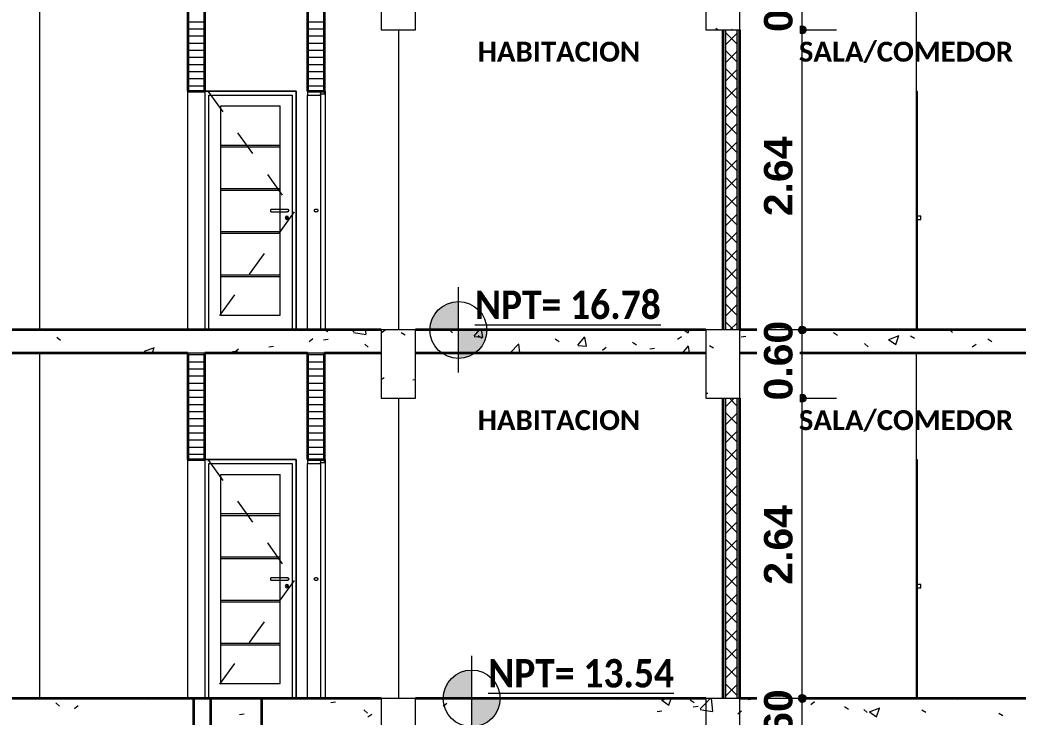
# Model space of a CAD drawing. Header units: metres. Extents: x -144 to 1000, y -717 to 29.
# Drawn here: x 226.64 to 235.41, y -642.99 to -636.86 of the extents above; entities that cross this region are included whole.
import ezdxf

# ---------------------------------------------------------------- set-up
doc = ezdxf.new("R2010")
doc.units = ezdxf.units.M
doc.linetypes.add('Trazo', pattern=[0.45, 0.225, -0.225])
doc.layers.get('0').update_dxf_attribs({"color": 1})
for name, color, linetype, lineweight in [('A-ANNO-DIMS', 1, 'Continuous', 9), ('A-DETL-GENF', 1, 'Continuous', 9), ('A-DETL-THIN', 1, 'Continuous', 9), ('A-DOOR', 1, 'Continuous', 9), ('A-DOOR-FRAM', 1, 'Continuous', 9), ('A-DOOR-HDLN', 1, 'Trazo', 20), ('A-FLOR', 2, 'Continuous', 9), ('A-FLOR-MCUT', 7, 'Continuous', 9), ('A-FLOR-PATT', 8, 'Continuous', 50), ('A-WALL', 4, 'Continuous', 9), ('G-ANNO-DIMS', 1, 'Continuous', 9), ('G-ANNO-TEXT', 2, 'Continuous', 9), ('G-IMPT', 1, 'Continuous', 9)]:
    doc.layers.add(name, color=color, linetype=linetype, lineweight=lineweight)
doc.layers.add('A-WALL-PATT', color=7, linetype='Continuous', lineweight=35, true_color=0x9c9c9c)
doc.styles.add('Arial Black_B', font='ariblk.ttf', dxfattribs={"width": 0.9, "height": 0.1875})
doc.styles.add('Calibri_B', font='calibrib.ttf', dxfattribs={"height": 0.165})
doc.styles.add('Calibri_B_1', font='calibrib.ttf', dxfattribs={"height": 0.135})

# ---------------------------------------------------------------- blocks, each defined once
blk = doc.blocks.new('JUEGO DE SALA 3 - SALA 3_dwg-332581-L1')
at = {"layer": 'G-IMPT'}
for p, q in [((13.6745, 13.54), (13.7179, 13.54)), ((13.6836, 13.54), (13.6841, 13.54)), ((13.6878, 13.54), (13.7269, 13.54)), ((14.3029, 13.54), (13.7179, 13.54)), ((14.3299, 13.54), (13.7269, 13.54)), ((13.8443, 13.54), (13.8633, 13.54)), ((14.0983, 13.54), (14.0995, 13.54)), ((14.1905, 13.54), (15.466, 13.54)), ((14.2424, 13.54), (15.5731, 13.54)), ((14.2469, 13.54), (14.2461, 13.54)), ((14.3029, 13.54), (14.3447, 13.54)), ((14.3349, 13.54), (14.3364, 13.54)), ((14.3805, 13.54), (14.3757, 13.54)), ((14.4141, 13.54), (14.4093, 13.54)), ((14.4382, 13.54), (14.4334, 13.54)), ((14.4388, 13.54), (14.434, 13.54)), ((14.446, 13.54), (14.4413, 13.54)), ((14.4478, 13.54), (14.443, 13.54)), ((14.4479, 13.54), (14.4432, 13.54)), ((14.4433, 13.54), (14.448, 13.54)), ((14.4552, 13.54), (14.4504, 13.54)), ((14.5245, 13.54), (14.5292, 13.54)), ((14.5339, 13.54), (14.5291, 13.54)), ((14.712, 13.54), (14.7073, 13.54)), ((14.7372, 13.54), (14.7325, 13.54)), ((14.9046, 13.54), (14.8998, 13.54)), ((15.0645, 13.54), (15.0597, 13.54)), ((15.2754, 13.54), (15.2708, 13.54)), ((15.3635, 13.54), (15.3608, 13.54)), ((15.3663, 13.54), (15.3616, 13.54)), ((15.3848, 13.54), (15.38, 13.54)), ((15.399, 13.54), (15.3943, 13.54)), ((15.4175, 13.54), (15.4127, 13.54)), ((15.4448, 13.54), (15.44, 13.54)), ((15.5112, 13.54), (15.5065, 13.54)), ((15.526, 13.54), (15.5213, 13.54)), ((15.5444, 13.54), (15.5397, 13.54))]:
    blk.add_line(p, q, dxfattribs=at)
at = {"layer": 'G-IMPT', "flags": 128}
for points in [[(14.0809, 13.54), (14.1185, 13.54), (14.1571, 13.54), (14.1846, 13.54), (14.2016, 13.54), (14.2193, 13.54), (14.2265, 13.54), (14.2303, 13.54)], [(14.081, 13.54), (14.1186, 13.54), (14.1572, 13.54), (14.1847, 13.54), (14.2016, 13.54), (14.2194, 13.54), (14.2266, 13.54), (14.2304, 13.54)], [(14.2274, 13.54), (14.1385, 13.54), (14.0818, 13.54)], [(14.2268, 13.54), (14.1738, 13.54), (14.1209, 13.54), (14.1082, 13.54), (14.0819, 13.54)], [(14.2328, 13.54), (14.1807, 13.54), (14.1608, 13.54), (14.1239, 13.54), (14.082, 13.54)], [(14.2285, 13.54), (14.1243, 13.54), (14.082, 13.54)], [(14.2242, 13.54), (14.1166, 13.54), (14.0823, 13.54)], [(14.0837, 13.54), (14.1137, 13.54), (14.1569, 13.54), (14.1912, 13.54), (14.2268, 13.54)], [(14.2705, 13.54), (14.2686, 13.54), (14.2688, 13.54), (14.2703, 13.54), (14.2677, 13.54), (14.2663, 13.54), (14.2658, 13.54), (14.2654, 13.54)], [(14.2805, 13.54), (14.2786, 13.54), (14.281, 13.54), (14.2791, 13.54), (14.2797, 13.54), (14.278, 13.54)], [(14.2831, 13.54), (14.2855, 13.54), (14.2798, 13.54)], [(14.2996, 13.54), (14.299, 13.54), (14.2958, 13.54), (14.2951, 13.54), (14.2899, 13.54)], [(14.3088, 13.54), (14.3069, 13.54), (14.3071, 13.54), (14.3087, 13.54), (14.306, 13.54), (14.3047, 13.54), (14.3042, 13.54), (14.3037, 13.54)], [(14.3189, 13.54), (14.3169, 13.54), (14.3193, 13.54), (14.3174, 13.54), (14.3181, 13.54), (14.3164, 13.54)], [(14.3215, 13.54), (14.3239, 13.54), (14.3181, 13.54)], [(14.3379, 13.54), (14.3373, 13.54), (14.3341, 13.54), (14.3335, 13.54), (14.3282, 13.54)], [(14.3482, 13.54), (14.3505, 13.54), (14.3519, 13.54)], [(14.3719, 13.54), (14.3651, 13.54), (14.3622, 13.54)], [(14.3812, 13.54), (14.3764, 13.54), (14.3749, 13.54)], [(14.3922, 13.54), (14.3936, 13.54), (14.3878, 13.54), (14.3886, 13.54), (14.3872, 13.54)], [(14.4088, 13.54), (14.4017, 13.54), (14.4012, 13.54), (14.3997, 13.54), (14.3961, 13.54)], [(14.4177, 13.54), (14.4201, 13.54), (14.4144, 13.54)], [(14.4362, 13.54), (14.4324, 13.54), (14.4346, 13.54)], [(14.4468, 13.54), (14.4492, 13.54), (14.4435, 13.54)], [(14.4693, 13.54), (14.4573, 13.54), (14.4553, 13.54)], [(14.4701, 13.54), (14.4695, 13.54), (14.4663, 13.54), (14.4656, 13.54), (14.4604, 13.54)], [(14.4877, 13.54), (14.4858, 13.54), (14.4881, 13.54), (14.4863, 13.54), (14.4869, 13.54), (14.4852, 13.54)], [(14.5224, 13.54), (14.5205, 13.54), (14.5207, 13.54), (14.5223, 13.54), (14.5196, 13.54), (14.5182, 13.54), (14.5178, 13.54), (14.5173, 13.54)], [(14.5402, 13.54), (14.5331, 13.54), (14.5312, 13.54), (14.5281, 13.54), (14.5267, 13.54), (14.5254, 13.54), (14.5254, 13.54)], [(14.5478, 13.54), (14.5429, 13.54), (14.5415, 13.54)], [(14.5554, 13.54), (14.5589, 13.54), (14.5624, 13.54), (14.5632, 13.54), (14.5605, 13.54)], [(14.5745, 13.54), (14.5758, 13.54), (14.5803, 13.54), (14.575, 13.54), (14.5758, 13.54), (14.5753, 13.54)], [(14.5923, 13.54), (14.589, 13.54), (14.5862, 13.54), (14.5842, 13.54), (14.5817, 13.54)], [(14.6186, 13.54), (14.6209, 13.54), (14.6224, 13.54)], [(14.6424, 13.54), (14.6355, 13.54), (14.6326, 13.54)], [(14.6787, 13.54), (14.6768, 13.54), (14.677, 13.54), (14.6785, 13.54), (14.6759, 13.54), (14.6745, 13.54), (14.6741, 13.54), (14.6736, 13.54)], [(14.6965, 13.54), (14.6894, 13.54), (14.6875, 13.54), (14.6844, 13.54), (14.683, 13.54), (14.6817, 13.54), (14.6817, 13.54)], [(14.7117, 13.54), (14.7152, 13.54), (14.7187, 13.54), (14.7195, 13.54), (14.7168, 13.54)], [(14.7491, 13.54), (14.7504, 13.54), (14.755, 13.54), (14.7496, 13.54), (14.7504, 13.54), (14.7499, 13.54)], [(14.7666, 13.54), (14.7595, 13.54), (14.759, 13.54), (14.7575, 13.54), (14.7539, 13.54)], [(14.7941, 13.54), (14.7902, 13.54), (14.7924, 13.54)], [(14.8305, 13.54), (14.8318, 13.54), (14.8364, 13.54), (14.8311, 13.54), (14.8318, 13.54), (14.8314, 13.54)], [(14.854, 13.54), (14.8564, 13.54), (14.8507, 13.54)], [(14.8949, 13.54), (14.893, 13.54), (14.8953, 13.54), (14.8935, 13.54), (14.8941, 13.54), (14.8924, 13.54)], [(14.9296, 13.54), (14.9277, 13.54), (14.9279, 13.54), (14.9295, 13.54), (14.9268, 13.54), (14.9254, 13.54), (14.925, 13.54), (14.9245, 13.54)], [(14.9729, 13.54), (14.9763, 13.54), (14.9799, 13.54), (14.9806, 13.54), (14.978, 13.54)], [(15.0112, 13.54), (15.0126, 13.54), (15.0068, 13.54), (15.0076, 13.54), (15.0062, 13.54)], [(15.0396, 13.54), (15.0377, 13.54), (15.0379, 13.54), (15.0395, 13.54), (15.0368, 13.54), (15.0355, 13.54), (15.035, 13.54), (15.0346, 13.54)], [(15.0727, 13.54), (15.0761, 13.54), (15.0797, 13.54), (15.0804, 13.54), (15.0777, 13.54)], [(15.124, 13.54), (15.1221, 13.54), (15.1223, 13.54), (15.1238, 13.54), (15.1212, 13.54), (15.1198, 13.54), (15.1193, 13.54), (15.1189, 13.54)], [(15.1883, 13.54), (15.1918, 13.54), (15.1953, 13.54), (15.1961, 13.54), (15.1934, 13.54)], [(15.2927, 13.54), (15.2921, 13.54), (15.2889, 13.54), (15.2883, 13.54), (15.283, 13.54)], [(15.3146, 13.54), (15.3159, 13.54), (15.3101, 13.54), (15.3109, 13.54), (15.3095, 13.54)]]:
    blk.add_lwpolyline(points, dxfattribs=at)
blk = doc.blocks.new('ololo')
at = {"layer": 'A-ANNO-DIMS', "lineweight": 25, "true_color": 0x008000}
h = blk.add_hatch(color=96, dxfattribs=at)
edge = h.paths.add_edge_path()
edge.add_arc((233.5109, -636.9454), 0.0312, 0, 360)
h = blk.add_hatch(color=96, dxfattribs=at)
edge = h.paths.add_edge_path()
edge.add_arc((233.5109, -636.9454), 0.0312, 0, 360)
h = blk.add_hatch(color=96, dxfattribs=at)
edge = h.paths.add_edge_path()
edge.add_arc((233.5109, -639.5854), 0.0312, 0, 360)
h = blk.add_hatch(color=96, dxfattribs=at)
edge = h.paths.add_edge_path()
edge.add_arc((233.5109, -640.1854), 0.0312, 0, 360)
h = blk.add_hatch(color=96, dxfattribs=at)
edge = h.paths.add_edge_path()
edge.add_arc((233.5109, -640.1854), 0.0312, 0, 360)
h = blk.add_hatch(color=96, dxfattribs=at)
edge = h.paths.add_edge_path()
edge.add_arc((233.5109, -642.8254), 0.0312, 0, 360)
at = {"layer": 'A-WALL-PATT', "lineweight": 5, "true_color": 0x747474}
for points in [[(232.8366, -639.5854), (232.8366, -636.9454), (232.8116, -636.9454), (232.8116, -639.5854)], [(232.8366, -642.8254), (232.8366, -640.1854), (232.8116, -640.1854), (232.8116, -642.8254)]]:
    blk.add_hatch(color=8, dxfattribs=at).paths.add_polyline_path(points)
at = {"layer": 'A-WALL-PATT', "true_color": 0x747474}
for points in [[(232.9616, -639.5854), (232.9616, -636.9454), (232.9366, -636.9454), (232.9366, -639.5854)], [(232.9616, -642.8254), (232.9616, -640.1854), (232.9366, -640.1854), (232.9366, -642.8254)]]:
    blk.add_hatch(color=8, dxfattribs=at).paths.add_polyline_path(points)
at = {"layer": 'G-ANNO-DIMS'}
h = blk.add_hatch(color=256, dxfattribs=at)
edge = h.paths.add_edge_path()
edge.add_line((230.4888, -639.5854), (230.2388, -639.5854))
edge.add_arc((230.4888, -639.5854), 0.25, 90, 180, ccw=False)
edge.add_line((230.4888, -639.3354), (230.4888, -639.5854))
h = blk.add_hatch(color=256, dxfattribs=at)
edge = h.paths.add_edge_path()
edge.add_line((230.4888, -639.5854), (230.7388, -639.5854))
edge.add_arc((230.4888, -639.5854), 0.25, 270, 360, ccw=False)
edge.add_line((230.4888, -639.8354), (230.4888, -639.5854))
h = blk.add_hatch(color=256, dxfattribs=at)
edge = h.paths.add_edge_path()
edge.add_line((230.6054, -642.8254), (230.3554, -642.8254))
edge.add_arc((230.6054, -642.8254), 0.25, 90, 180, ccw=False)
edge.add_line((230.6054, -642.5754), (230.6054, -642.8254))
h = blk.add_hatch(color=256, dxfattribs=at)
edge = h.paths.add_edge_path()
edge.add_line((230.6054, -642.8254), (230.8554, -642.8254))
edge.add_arc((230.6054, -642.8254), 0.25, 270, 360, ccw=False)
edge.add_line((230.6054, -643.0754), (230.6054, -642.8254))
at = {"layer": 'A-ANNO-DIMS', "color": 96, "true_color": 0x008000}
for p, q in [((233.5109, -636.9454), (233.5109, -636.3454)), ((233.5109, -636.9454), (233.2109, -636.9454)), ((233.5109, -636.9454), (233.2109, -636.9454)), ((233.5109, -636.9454), (233.8109, -636.9454)), ((233.5109, -636.9454), (233.8109, -636.9454)), ((233.5109, -639.5854), (233.2109, -639.5854)), ((233.5109, -640.1854), (233.5109, -639.5854)), ((233.5109, -639.5854), (233.8109, -639.5854)), ((233.5109, -640.1854), (233.2109, -640.1854)), ((233.5109, -640.1854), (233.2109, -640.1854)), ((233.5109, -640.1854), (233.8109, -640.1854)), ((233.5109, -640.1854), (233.8109, -640.1854)), ((233.5109, -642.8254), (233.2109, -642.8254)), ((233.5109, -643.4254), (233.5109, -642.8254)), ((233.5109, -642.8254), (233.8109, -642.8254))]:
    blk.add_line(p, q, dxfattribs=at)
at = {"layer": 'A-ANNO-DIMS', "color": 96, "lineweight": 25, "true_color": 0x008000}
for centre in [(233.5109, -636.9454), (233.5109, -636.9454), (233.5109, -639.5854), (233.5109, -640.1854), (233.5109, -640.1854), (233.5109, -642.8254)]:
    blk.add_circle(centre, 0.0312, dxfattribs=at)
at = {"layer": 'A-DETL-GENF'}
for p, q in [((232.7512, -636.9329), (232.7708, -636.9454)), ((232.8894, -636.9454), (232.8945, -636.9393)), ((232.893, -636.9454), (232.8924, -636.9423)), ((229.8178, -639.6056), (229.8442, -639.5854)), ((229.9844, -639.6062), (230.0198, -639.6287)), ((232.6962, -639.7207), (232.7316, -639.7432)), ((229.8104, -640.0222), (229.8356, -640.0029)), ((230.0886, -640.0244), (230.1126, -640.0212)), ((229.8104, -640.061), (229.8129, -640.0607)), ((232.6626, -640.1424), (232.6805, -640.1401)), ((232.9565, -640.1037), (232.9624, -640.1029)), ((232.6626, -642.8658), (232.7014, -642.8254)), ((232.725, -642.9365), (232.7121, -642.8254)), ((232.6626, -642.9301), (232.7259, -642.9399)), ((232.9436, -642.96), (232.9618, -642.9461))]:
    blk.add_line(p, q, dxfattribs=at)
at = {"layer": 'A-DETL-THIN'}
for p, q in [((229.8104, -636.3454), (229.8104, -636.9454)), ((230.1126, -636.9454), (230.1126, -636.3454)), ((232.6626, -636.3454), (232.6626, -636.9454)), ((232.9626, -636.9454), (232.9626, -636.3454)), ((229.8104, -636.9454), (230.1126, -636.9454)), ((232.6626, -636.9454), (232.9626, -636.9454)), ((230.1126, -639.5854), (229.8104, -639.5854)), ((229.8104, -639.5854), (229.8104, -640.1854)), ((230.1126, -640.1854), (230.1126, -639.5854)), ((232.6626, -639.5854), (232.6626, -640.1854)), ((232.9626, -639.5854), (232.6626, -639.5854)), ((232.9626, -640.1854), (232.9626, -639.5854)), ((229.8104, -640.1854), (230.1126, -640.1854)), ((232.6626, -640.1854), (232.9626, -640.1854)), ((230.1126, -642.8254), (229.8104, -642.8254)), ((229.8104, -642.8254), (229.8104, -643.4254)), ((230.1126, -643.4254), (230.1126, -642.8254)), ((232.6626, -642.8254), (232.6626, -643.4254)), ((232.9626, -642.8254), (232.6626, -642.8254)), ((232.9626, -643.4254), (232.9626, -642.8254))]:
    blk.add_line(p, q, dxfattribs=at)
at = {"layer": 'A-DOOR', "lineweight": 15}
for p, q in [((229.3216, -637.4854), (229.2766, -637.4854)), ((229.2766, -637.4854), (229.2766, -639.5854)), ((229.3216, -639.5854), (229.3216, -637.4854)), ((229.2766, -639.5854), (229.3216, -639.5854)), ((229.3216, -640.7254), (229.2766, -640.7254)), ((229.2766, -640.7254), (229.2766, -642.8254)), ((229.3216, -642.8254), (229.3216, -640.7254)), ((229.2766, -642.8254), (229.3216, -642.8254))]:
    blk.add_line(p, q, dxfattribs=at)
at = {"layer": 'A-DOOR'}
for p, q in [((234.5115, -637.4854), (234.5215, -637.4854)), ((234.5215, -637.4854), (234.5215, -639.5854)), ((228.4016, -637.6154), (228.9216, -637.6154)), ((228.4016, -639.4554), (228.4016, -637.6154)), ((228.9216, -639.4554), (228.9216, -637.6154)), ((228.4016, -637.9604), (228.9216, -637.9604)), ((228.4016, -637.9754), (228.9216, -637.9754)), ((228.4016, -638.3404), (228.9216, -638.3404)), ((228.4016, -638.3554), (228.9216, -638.3554)), ((228.9816, -638.5254), (228.8416, -638.5254)), ((228.8416, -638.5454), (228.9816, -638.5454)), ((228.9799, -638.5254), (228.9833, -638.5254)), ((228.9833, -638.5453), (228.9799, -638.5453)), ((234.552, -638.5833), (234.5215, -638.5833)), ((234.5215, -638.6133), (234.552, -638.6133)), ((234.552, -638.6133), (234.552, -638.5833)), ((228.4016, -638.7204), (228.9216, -638.7204)), ((228.4016, -638.7354), (228.9216, -638.7354)), ((228.4016, -639.1004), (228.9216, -639.1004)), ((228.4016, -639.1154), (228.9216, -639.1154)), ((228.4016, -639.4554), (228.9216, -639.4554)), ((234.5115, -640.7254), (234.5215, -640.7254)), ((234.5215, -640.7254), (234.5215, -642.8254)), ((228.4016, -640.8554), (228.9216, -640.8554)), ((228.4016, -642.6954), (228.4016, -640.8554)), ((228.9216, -642.6954), (228.9216, -640.8554)), ((228.4016, -641.2004), (228.9216, -641.2004)), ((228.4016, -641.2154), (228.9216, -641.2154)), ((228.4016, -641.5804), (228.9216, -641.5804)), ((228.4016, -641.5954), (228.9216, -641.5954)), ((228.9816, -641.7654), (228.8416, -641.7654)), ((228.8416, -641.7854), (228.9816, -641.7854)), ((228.9799, -641.7654), (228.9833, -641.7654)), ((228.9833, -641.7853), (228.9799, -641.7853)), ((234.552, -641.8233), (234.5215, -641.8233)), ((234.5215, -641.8533), (234.552, -641.8533)), ((234.552, -641.8533), (234.552, -641.8233)), ((228.4016, -641.9604), (228.9216, -641.9604)), ((228.4016, -641.9754), (228.9216, -641.9754)), ((228.4016, -642.3404), (228.9216, -642.3404)), ((228.4016, -642.3554), (228.9216, -642.3554)), ((228.4016, -642.6954), (228.9216, -642.6954))]:
    blk.add_line(p, q, dxfattribs=at)
at = {"layer": 'A-DOOR', "flags": 128}
for points in [[(228.8416, -638.5354), (228.8416, -638.5335), (228.8416, -638.5318), (228.8416, -638.5301), (228.8416, -638.5286), (228.8416, -638.5274), (228.8416, -638.5264), (228.8416, -638.5258), (228.8416, -638.5254)], [(228.8416, -638.5453), (228.8416, -638.545), (228.8416, -638.5443), (228.8416, -638.5434), (228.8416, -638.5421), (228.8416, -638.5406), (228.8416, -638.539), (228.8416, -638.5372), (228.8416, -638.5354)], [(228.8416, -641.7754), (228.8416, -641.7735), (228.8416, -641.7718), (228.8416, -641.7701), (228.8416, -641.7686), (228.8416, -641.7674), (228.8416, -641.7664), (228.8416, -641.7658), (228.8416, -641.7654)], [(228.8416, -641.7853), (228.8416, -641.785), (228.8416, -641.7843), (228.8416, -641.7834), (228.8416, -641.7821), (228.8416, -641.7806), (228.8416, -641.779), (228.8416, -641.7772), (228.8416, -641.7754)]]:
    blk.add_lwpolyline(points, dxfattribs=at)
at = {"layer": 'A-DOOR', "lineweight": 15, "flags": 128}
for points in [[(229.2566, -638.5354), (229.2562, -638.5335), (229.2553, -638.5318), (229.2538, -638.5301), (229.2517, -638.5286), (229.2492, -638.5274), (229.2463, -638.5264), (229.2431, -638.5258), (229.2398, -638.5254), (229.2363, -638.5254), (229.233, -638.5258), (229.2298, -638.5264), (229.2269, -638.5274), (229.2244, -638.5286), (229.2223, -638.5301), (229.2208, -638.5318), (229.2199, -638.5335), (229.2196, -638.5354)], [(229.2196, -638.5354), (229.2199, -638.5372), (229.2208, -638.539), (229.2223, -638.5406), (229.2244, -638.5421), (229.2269, -638.5434), (229.2298, -638.5443), (229.233, -638.545), (229.2363, -638.5453), (229.2398, -638.5453), (229.2431, -638.545), (229.2463, -638.5443), (229.2492, -638.5434), (229.2517, -638.5421), (229.2538, -638.5406), (229.2553, -638.539), (229.2562, -638.5372), (229.2566, -638.5354)], [(229.2566, -641.7754), (229.2562, -641.7735), (229.2553, -641.7718), (229.2538, -641.7701), (229.2517, -641.7686), (229.2492, -641.7674), (229.2463, -641.7664), (229.2431, -641.7658), (229.2398, -641.7654), (229.2363, -641.7654), (229.233, -641.7658), (229.2298, -641.7664), (229.2269, -641.7674), (229.2244, -641.7686), (229.2223, -641.7701), (229.2208, -641.7718), (229.2199, -641.7735), (229.2196, -641.7754)], [(229.2196, -641.7754), (229.2199, -641.7772), (229.2208, -641.779), (229.2223, -641.7806), (229.2244, -641.7821), (229.2269, -641.7834), (229.2298, -641.7843), (229.233, -641.785), (229.2363, -641.7853), (229.2398, -641.7853), (229.2431, -641.785), (229.2463, -641.7843), (229.2492, -641.7834), (229.2517, -641.7821), (229.2538, -641.7806), (229.2553, -641.779), (229.2562, -641.7772), (229.2566, -641.7754)]]:
    blk.add_lwpolyline(points, dxfattribs=at)
at = {"layer": 'A-DOOR'}
for centre, radius, start, end in [((228.9816, -638.5983), 0.015, 90, 270), ((228.9816, -638.5983), 0.005, 90, 270), ((228.9816, -638.5983), 0.015, 270, 90), ((228.9816, -638.5983), 0.005, 270, 90), ((228.9816, -641.8383), 0.015, 90, 270), ((228.9816, -641.8383), 0.005, 90, 270), ((228.9816, -641.8383), 0.015, 270, 90), ((228.9816, -641.8383), 0.005, 270, 90)]:
    blk.add_arc(centre, radius, start, end, dxfattribs=at)
for points in [[(229.0001, -638.5354), (229.0001, -638.5348), (228.9999, -638.5335), (228.9989, -638.5317), (228.9974, -638.5301), (228.9953, -638.5286), (228.9928, -638.5274), (228.9899, -638.5264), (228.9867, -638.5257), (228.9833, -638.5254), (228.981, -638.5254), (228.9799, -638.5254)], [(228.9799, -638.5453), (228.981, -638.5454), (228.9833, -638.5454), (228.9867, -638.5451), (228.9899, -638.5444), (228.9928, -638.5434), (228.9953, -638.5422), (228.9974, -638.5407), (228.9989, -638.539), (228.9999, -638.5372), (229.0001, -638.536), (229.0001, -638.5354)], [(229.0001, -641.7754), (229.0001, -641.7748), (228.9999, -641.7735), (228.9989, -641.7717), (228.9974, -641.7701), (228.9953, -641.7686), (228.9928, -641.7674), (228.9899, -641.7664), (228.9867, -641.7657), (228.9833, -641.7654), (228.981, -641.7654), (228.9799, -641.7654)], [(228.9799, -641.7853), (228.981, -641.7854), (228.9833, -641.7854), (228.9867, -641.7851), (228.9899, -641.7844), (228.9928, -641.7834), (228.9953, -641.7822), (228.9974, -641.7807), (228.9989, -641.779), (228.9999, -641.7772), (229.0001, -641.776), (229.0001, -641.7754)]]:
    blk.add_open_spline(points, degree=3, dxfattribs=at)
at = {"layer": 'A-DOOR-FRAM'}
for p, q in [((229.0616, -637.4854), (228.2616, -637.4854)), ((228.2616, -637.4854), (228.2616, -639.5854)), ((229.0616, -639.5854), (229.0616, -637.4854)), ((228.2966, -639.5854), (228.2966, -637.5204)), ((228.2966, -637.5204), (229.0266, -637.5204)), ((229.0266, -637.5204), (229.0266, -639.5854)), ((229.1616, -639.5854), (229.1616, -637.5204)), ((229.0616, -640.7254), (228.2616, -640.7254)), ((228.2616, -640.7254), (228.2616, -642.8254)), ((228.2966, -642.8254), (228.2966, -640.7604)), ((228.2966, -640.7604), (229.0266, -640.7604)), ((229.0266, -640.7604), (229.0266, -642.8254)), ((229.0616, -642.8254), (229.0616, -640.7254)), ((229.1616, -642.8254), (229.1616, -640.7604))]:
    blk.add_line(p, q, dxfattribs=at)
at = {"layer": 'A-DOOR-FRAM', "lineweight": 15}
for p, q in [((229.1616, -637.4854), (229.1616, -637.5204)), ((229.3116, -637.4854), (229.1616, -637.4854)), ((229.2766, -637.5204), (229.2766, -637.5104)), ((229.2766, -637.5104), (229.3116, -637.5104)), ((229.3116, -637.5104), (229.3116, -637.4854)), ((229.1616, -637.5204), (229.2766, -637.5204)), ((229.1616, -640.7254), (229.1616, -640.7604)), ((229.3116, -640.7254), (229.1616, -640.7254)), ((229.1616, -640.7604), (229.2766, -640.7604)), ((229.2766, -640.7604), (229.2766, -640.7504)), ((229.2766, -640.7504), (229.3116, -640.7504)), ((229.3116, -640.7504), (229.3116, -640.7254))]:
    blk.add_line(p, q, dxfattribs=at)
at = {"layer": 'A-DOOR-HDLN'}
for p, q in [((228.2866, -637.4854), (229.0466, -638.5474)), ((229.0466, -638.5474), (228.2966, -639.5854)), ((228.2866, -640.7254), (229.0466, -641.7874)), ((229.0466, -641.7874), (228.2966, -642.8254))]:
    blk.add_line(p, q, dxfattribs=at)
at = {"layer": 'A-FLOR', "lineweight": 35}
for p, q in [((229.8104, -639.5854), (222.5126, -639.5854)), ((232.6626, -639.5854), (230.1126, -639.5854)), ((241.5612, -639.5854), (232.9626, -639.5854)), ((222.5126, -639.7854), (228.1116, -639.7854)), ((228.2616, -639.7854), (229.1616, -639.7854)), ((229.3116, -639.7854), (229.8104, -639.7854)), ((230.1126, -639.7854), (232.6626, -639.7854)), ((232.9626, -639.7854), (235.9615, -639.7854)), ((229.8104, -642.8254), (222.5126, -642.8254)), ((232.6626, -642.8254), (230.1126, -642.8254)), ((241.5612, -642.8254), (232.9626, -642.8254))]:
    blk.add_line(p, q, dxfattribs=at)
at = {"layer": 'A-FLOR-MCUT'}
for p, q in [((228.1116, -639.7854), (228.2616, -639.7854)), ((229.1616, -639.7854), (229.3116, -639.7854))]:
    blk.add_line(p, q, dxfattribs=at)
at = {"layer": 'A-FLOR-PATT', "color": 8, "lineweight": 5, "true_color": 0x828282}
for p, q in [((229.3188, -639.5854), (229.3418, -639.6)), ((229.5643, -639.601), (229.5793, -639.5854)), ((229.5664, -639.6083), (229.6794, -639.6259)), ((229.6775, -639.6207), (229.6733, -639.5854)), ((230.4095, -639.5854), (230.4365, -639.6102)), ((230.6287, -639.6396), (230.6741, -639.5854)), ((230.703, -639.6487), (230.6913, -639.5854)), ((232.4711, -639.5854), (232.5076, -639.61)), ((232.5075, -639.6103), (232.5158, -639.5854)), ((233.1168, -639.5854), (233.1418, -639.6013)), ((233.2906, -639.6028), (233.3321, -639.5973)), ((233.7844, -639.6074), (233.8197, -639.6299)), ((234.8064, -639.5854), (234.8297, -639.6067)), ((226.9597, -639.6475), (226.9906, -639.6758)), ((229.1763, -639.6869), (229.2095, -639.6614)), ((229.3027, -639.6709), (229.3443, -639.6654)), ((230.6269, -639.6417), (230.7028, -639.6483)), ((230.6624, -639.6348), (230.6977, -639.6573)), ((230.9451, -639.7854), (231.019, -639.7084)), ((231.3403, -639.6634), (231.3757, -639.686)), ((231.5396, -639.7193), (231.6008, -639.6463)), ((231.6139, -639.7284), (231.5992, -639.6488)), ((232.0183, -639.6921), (232.0536, -639.7146)), ((232.4152, -639.6672), (232.4484, -639.6417)), ((232.9731, -639.6446), (233.0146, -639.6392)), ((234.0581, -639.7055), (234.089, -639.7338)), ((234.2695, -639.6691), (234.3327, -639.7117)), ((234.2721, -639.6681), (234.361, -639.6339)), ((234.3326, -639.7121), (234.3584, -639.6353)), ((234.4623, -639.636), (234.4977, -639.6586)), ((235.1403, -639.6647), (235.1756, -639.6872)), ((227.727, -639.7735), (227.7446, -639.7854)), ((227.7286, -639.7729), (227.8175, -639.7388)), ((227.8005, -639.7854), (227.8158, -639.7397)), ((228.5046, -639.776), (228.5461, -639.7705)), ((228.5242, -639.7764), (228.5574, -639.7509)), ((228.8217, -639.7342), (228.8633, -639.7288)), ((229.665, -639.709), (229.6959, -639.7373)), ((231.0275, -639.7854), (231.0188, -639.7103)), ((231.5378, -639.7214), (231.6137, -639.728)), ((231.7555, -639.7625), (231.7887, -639.737)), ((232.1706, -639.7503), (232.2121, -639.7448)), ((232.4619, -639.7854), (232.5117, -639.726)), ((232.5206, -639.7854), (232.5101, -639.7285)), ((233.3742, -639.7494), (233.4095, -639.7719)), ((234.0521, -639.778), (234.0637, -639.7854)), ((235.0049, -639.7347), (235.0382, -639.7092)), ((226.9522, -642.8639), (226.9831, -642.8922)), ((227.7565, -642.831), (227.7638, -642.8254)), ((229.3676, -642.8608), (229.4092, -642.8553)), ((230.4277, -642.8254), (230.4296, -642.8271)), ((231.8726, -642.8254), (231.8842, -642.8328)), ((232.2754, -642.8415), (232.3386, -642.8841)), ((232.277, -642.8409), (232.3174, -642.8254)), ((232.3385, -642.8845), (232.3583, -642.8254)), ((232.5268, -642.8389), (232.5621, -642.8614)), ((232.6126, -642.9178), (232.6626, -642.8658)), ((233.0339, -642.835), (233.0754, -642.8296)), ((233.5851, -642.8787), (233.6184, -642.8532)), ((234.7992, -642.8263), (234.8751, -642.8329)), ((234.8753, -642.8333), (234.8738, -642.8254)), ((227.115, -642.9123), (227.1483, -642.8868)), ((229.658, -642.9259), (229.6889, -642.9542)), ((230.3539, -642.8926), (230.3871, -642.8671)), ((232.2352, -642.9402), (232.2768, -642.9347)), ((232.5529, -642.8984), (232.5945, -642.8929)), ((232.6129, -642.9224), (232.6626, -642.9301)), ((232.9626, -642.9455), (232.9769, -642.9345)), ((233.2047, -642.8675), (233.2401, -642.89)), ((233.8827, -642.8962), (233.918, -642.9187)), ((234.0506, -642.9219), (234.0815, -642.9502)), ((234.1006, -642.9432), (234.1638, -642.9858)), ((234.1024, -642.9425), (234.1914, -642.9084)), ((234.1636, -642.9862), (234.1894, -642.9095)), ((234.5607, -642.9248), (234.596, -642.9473)), ((235.2386, -642.9534), (235.274, -642.976)), ((228.565, -642.9665), (228.6066, -642.961)), ((229.6942, -642.9878), (229.7275, -642.9623))]:
    blk.add_line(p, q, dxfattribs=at)
at = {"layer": 'A-WALL'}
for p, q in [((226.8116, -639.5854), (226.8116, -636.5454)), ((234.5115, -636.5454), (234.5115, -639.5854)), ((229.9616, -636.9454), (229.9616, -639.5854)), ((232.8366, -636.9454), (232.8366, -639.5854)), ((232.9366, -636.9454), (232.9366, -639.5854)), ((228.1116, -639.5854), (228.1116, -637.4854)), ((228.2616, -637.4854), (229.0616, -637.4854)), ((228.2616, -637.4854), (228.2616, -639.5854)), ((229.0616, -637.4854), (229.0616, -639.5854)), ((226.8116, -642.8254), (226.8116, -639.7854)), ((234.5115, -639.7854), (234.5115, -642.8254)), ((229.9616, -640.1854), (229.9616, -642.8254)), ((232.8366, -640.1854), (232.8366, -642.8254)), ((232.9366, -640.1854), (232.9366, -642.8254)), ((228.1116, -642.8254), (228.1116, -640.7254)), ((228.2616, -640.7254), (229.0616, -640.7254)), ((228.2616, -640.7254), (228.2616, -642.8254)), ((229.0616, -640.7254), (229.0616, -642.8254))]:
    blk.add_line(p, q, dxfattribs=at)
at = {"layer": 'A-WALL', "lineweight": 35}
for p, q in [((228.1116, -636.5454), (228.1116, -637.4854)), ((228.2616, -637.4854), (228.2616, -636.5454)), ((229.1616, -636.5454), (229.1616, -637.4854)), ((229.3116, -637.4854), (229.3116, -636.5454)), ((232.8116, -636.9454), (232.8116, -639.5854)), ((232.9616, -639.5854), (232.9616, -636.9454)), ((228.1116, -637.4854), (228.2616, -637.4854)), ((229.1616, -637.4854), (229.3116, -637.4854)), ((228.1116, -639.7854), (228.1116, -640.7254)), ((228.2616, -640.7254), (228.2616, -639.7854)), ((229.1616, -639.7854), (229.1616, -640.7254)), ((229.3116, -640.7254), (229.3116, -639.7854)), ((232.8116, -640.1854), (232.8116, -642.8254)), ((232.9616, -642.8254), (232.9616, -640.1854)), ((228.1116, -640.7254), (228.2616, -640.7254)), ((229.1616, -640.7254), (229.3116, -640.7254)), ((228.1616, -642.8254), (228.1616, -646.0654)), ((228.3116, -646.0654), (228.3116, -642.8254)), ((228.7616, -646.0654), (228.7616, -642.8254))]:
    blk.add_line(p, q, dxfattribs=at)
at = {"layer": 'A-WALL-PATT', "color": 8, "lineweight": 5, "true_color": 0x727272}
for p, q in [((228.2616, -636.8779), (228.1116, -636.8779)), ((229.3116, -636.8779), (229.1616, -636.8779)), ((228.2616, -636.9404), (228.1116, -636.9404)), ((229.3116, -636.9404), (229.1616, -636.9404)), ((228.2616, -637.0029), (228.1116, -637.0029)), ((228.2616, -637.0654), (228.1116, -637.0654)), ((229.3116, -637.0029), (229.1616, -637.0029)), ((229.3116, -637.0654), (229.1616, -637.0654)), ((228.2616, -637.1279), (228.1116, -637.1279)), ((229.3116, -637.1279), (229.1616, -637.1279)), ((228.2616, -637.1904), (228.1116, -637.1904)), ((229.3116, -637.1904), (229.1616, -637.1904)), ((228.2616, -637.2529), (228.1116, -637.2529)), ((228.2616, -637.3154), (228.1116, -637.3154)), ((229.3116, -637.2529), (229.1616, -637.2529)), ((229.3116, -637.3154), (229.1616, -637.3154)), ((228.2616, -637.3779), (228.1116, -637.3779)), ((229.3116, -637.3779), (229.1616, -637.3779)), ((228.2616, -637.4404), (228.1116, -637.4404)), ((229.3116, -637.4404), (229.1616, -637.4404)), ((228.2616, -639.8054), (228.1116, -639.8054)), ((228.2616, -639.8679), (228.1116, -639.8679)), ((229.3116, -639.8054), (229.1616, -639.8054)), ((229.3116, -639.8679), (229.1616, -639.8679)), ((228.2616, -639.9304), (228.1116, -639.9304)), ((229.3116, -639.9304), (229.1616, -639.9304)), ((228.2616, -639.9929), (228.1116, -639.9929)), ((228.2616, -640.0554), (228.1116, -640.0554)), ((229.3116, -639.9929), (229.1616, -639.9929)), ((229.3116, -640.0554), (229.1616, -640.0554)), ((228.2616, -640.1179), (228.1116, -640.1179)), ((229.3116, -640.1179), (229.1616, -640.1179)), ((228.2616, -640.1804), (228.1116, -640.1804)), ((229.3116, -640.1804), (229.1616, -640.1804)), ((228.2616, -640.2429), (228.1116, -640.2429)), ((228.2616, -640.3054), (228.1116, -640.3054)), ((229.3116, -640.2429), (229.1616, -640.2429)), ((229.3116, -640.3054), (229.1616, -640.3054)), ((228.2616, -640.3679), (228.1116, -640.3679)), ((229.3116, -640.3679), (229.1616, -640.3679)), ((228.2616, -640.4304), (228.1116, -640.4304)), ((228.2616, -640.4929), (228.1116, -640.4929)), ((229.3116, -640.4304), (229.1616, -640.4304)), ((229.3116, -640.4929), (229.1616, -640.4929)), ((228.2616, -640.5554), (228.1116, -640.5554)), ((229.3116, -640.5554), (229.1616, -640.5554)), ((228.2616, -640.6179), (228.1116, -640.6179)), ((229.3116, -640.6179), (229.1616, -640.6179)), ((228.2616, -640.6804), (228.1116, -640.6804)), ((229.3116, -640.6804), (229.1616, -640.6804))]:
    blk.add_line(p, q, dxfattribs=at)
at = {"layer": 'A-WALL-PATT', "color": 1, "lineweight": 5, "true_color": 0xff0000}
for p, q in [((232.9366, -637.0691), (232.8366, -636.9691)), ((232.8366, -637.0785), (232.9366, -636.9785)), ((232.9366, -637.2282), (232.8366, -637.1282)), ((232.8366, -637.2376), (232.9366, -637.1376)), ((232.9366, -637.3873), (232.8366, -637.2873)), ((232.8366, -637.3967), (232.9366, -637.2967)), ((232.9366, -637.5464), (232.8366, -637.4464)), ((232.8366, -637.5558), (232.9366, -637.4558)), ((232.9366, -637.7055), (232.8366, -637.6055)), ((232.8366, -637.7149), (232.9366, -637.6149)), ((232.9366, -637.8646), (232.8366, -637.7646)), ((232.8366, -637.874), (232.9366, -637.774)), ((232.9366, -638.0237), (232.8366, -637.9237)), ((232.8366, -638.0331), (232.9366, -637.9331)), ((232.9366, -638.1828), (232.8366, -638.0828)), ((232.8366, -638.1922), (232.9366, -638.0922)), ((232.9366, -638.3419), (232.8366, -638.2419)), ((232.8366, -638.3513), (232.9366, -638.2513)), ((232.9366, -638.501), (232.8366, -638.401)), ((232.8366, -638.5104), (232.9366, -638.4104)), ((232.9366, -638.6601), (232.8366, -638.5601)), ((232.8366, -638.6695), (232.9366, -638.5695)), ((232.9366, -638.8192), (232.8366, -638.7192)), ((232.8366, -638.8286), (232.9366, -638.7286)), ((232.9366, -638.9783), (232.8366, -638.8783)), ((232.8366, -638.9877), (232.9366, -638.8877)), ((232.9366, -639.1374), (232.8366, -639.0374)), ((232.8366, -639.1468), (232.9366, -639.0468)), ((232.9366, -639.2965), (232.8366, -639.1965)), ((232.8366, -639.3059), (232.9366, -639.2059)), ((232.9366, -639.4556), (232.8366, -639.3556)), ((232.8366, -639.465), (232.9366, -639.365)), ((232.9072, -639.5854), (232.8366, -639.5147)), ((232.8753, -639.5854), (232.9366, -639.5241)), ((232.8366, -640.2605), (232.9117, -640.1854)), ((232.9366, -640.2511), (232.8708, -640.1854)), ((232.9366, -640.4102), (232.8366, -640.3102)), ((232.8366, -640.4196), (232.9366, -640.3196)), ((232.9366, -640.5693), (232.8366, -640.4693)), ((232.8366, -640.5787), (232.9366, -640.4787)), ((232.9366, -640.7284), (232.8366, -640.6284)), ((232.8366, -640.7378), (232.9366, -640.6378)), ((232.9366, -640.8875), (232.8366, -640.7875)), ((232.8366, -640.8969), (232.9366, -640.7969)), ((232.9366, -641.0466), (232.8366, -640.9466)), ((232.8366, -641.056), (232.9366, -640.956)), ((232.9366, -641.2057), (232.8366, -641.1057)), ((232.8366, -641.2151), (232.9366, -641.1151)), ((232.9366, -641.3648), (232.8366, -641.2648)), ((232.8366, -641.3742), (232.9366, -641.2742)), ((232.9366, -641.5239), (232.8366, -641.4239)), ((232.8366, -641.5333), (232.9366, -641.4333)), ((232.9366, -641.683), (232.8366, -641.583)), ((232.8366, -641.6924), (232.9366, -641.5924)), ((232.9366, -641.8421), (232.8366, -641.7421)), ((232.8366, -641.8515), (232.9366, -641.7515)), ((232.9366, -642.0012), (232.8366, -641.9012)), ((232.8366, -642.0106), (232.9366, -641.9106)), ((232.9366, -642.1603), (232.8366, -642.0603)), ((232.8366, -642.1697), (232.9366, -642.0697)), ((232.9366, -642.3194), (232.8366, -642.2194)), ((232.8366, -642.3288), (232.9366, -642.2288)), ((232.9366, -642.4785), (232.8366, -642.3785)), ((232.8366, -642.4879), (232.9366, -642.3879)), ((232.9366, -642.6376), (232.8366, -642.5376)), ((232.8366, -642.647), (232.9366, -642.547)), ((232.9366, -642.7967), (232.8366, -642.6967)), ((232.8366, -642.8061), (232.9366, -642.7061))]:
    blk.add_line(p, q, dxfattribs=at)
at = {"layer": 'G-ANNO-DIMS'}
for p, q in [((230.4888, -639.9604), (230.4888, -639.2104)), ((230.1138, -639.5854), (232.2388, -639.5854)), ((230.6054, -643.2004), (230.6054, -642.4504)), ((230.2304, -642.8254), (232.3554, -642.8254))]:
    blk.add_line(p, q, dxfattribs=at)
for centre in [(230.4888, -639.5854), (230.6054, -642.8254)]:
    blk.add_circle(centre, 0.25, dxfattribs=at)
blk.add_blockref('JUEGO DE SALA 3 - SALA 3_dwg-332581-L1', (219.3174, -656.3654))
at = {"layer": 'G-ANNO-DIMS', "style": 'Calibri_B', "width": 0.9}
for s, p in [('%%UNPT= 16.78', (230.6344, -639.4889)), ('%%UNPT= 13.54', (230.751, -642.7289))]:
    blk.add_text(s, height=0.25, dxfattribs=at).set_placement(p)
at = {"layer": 'G-ANNO-TEXT', "style": 'Calibri_B_1'}
for s, p in [('HABITACION', (230.6568, -637.2259)), ('SALA/COMEDOR', (233.4811, -637.2259)), ('HABITACION', (230.6568, -640.4659)), ('SALA/COMEDOR', (233.4811, -640.4659))]:
    blk.add_text(s, height=0.175, dxfattribs=at).set_placement(p)
at = {"layer": 'A-ANNO-DIMS', "color": 96, "true_color": 0x008000, "insert": (233.1746, -643.4451), "char_height": 0.25, "width": 0.767402, "attachment_point": 1, "rotation": 90, "line_spacing_factor": 1.180619, "style": 'Arial Black_B', "bg_fill": 3, "box_fill_scale": 1.25, "bg_fill_color": 256, "bg_fill_true_color": 13158600, "bg_fill_transparency": 0}
blk.add_mtext('0.60', dxfattribs=at)
at = {"layer": 'A-ANNO-DIMS', "lineweight": 25, "true_color": 0x008000}
h = blk.add_hatch(color=96, dxfattribs=at)
edge = h.paths.add_edge_path()
edge.add_arc((233.5109, -642.8254), 0.0312, 0, 360)
at = {"layer": 'A-ANNO-DIMS', "color": 96, "true_color": 0x008000}
for q in [(233.5109, -640.1854), (233.2109, -642.8254), (233.8109, -642.8254)]:
    blk.add_line((233.5109, -642.8254), q, dxfattribs=at)
at = {"layer": 'A-ANNO-DIMS', "color": 96, "lineweight": 25, "true_color": 0x008000}
blk.add_circle((233.5109, -642.8254), 0.0312, dxfattribs=at)
at = {"layer": 'A-ANNO-DIMS', "color": 96, "true_color": 0x008000, "char_height": 0.25, "width": 0.767402, "attachment_point": 1, "rotation": 90, "line_spacing_factor": 1.180619, "style": 'Arial Black_B', "bg_fill": 3, "box_fill_scale": 1.25, "bg_fill_color": 256, "bg_fill_true_color": 13158600, "bg_fill_transparency": 0}
for s, insert in [('0.60', (233.1746, -640.2051)), ('2.64', (233.1746, -641.8251))]:
    blk.add_mtext(s, dxfattribs=dict(at, insert=insert))
at = {"layer": 'A-ANNO-DIMS', "lineweight": 25, "true_color": 0x008000}
h = blk.add_hatch(color=96, dxfattribs=at)
edge = h.paths.add_edge_path()
edge.add_arc((233.5109, -639.5854), 0.0312, 0, 360)
at = {"layer": 'A-ANNO-DIMS', "color": 96, "true_color": 0x008000}
for q in [(233.5109, -636.9454), (233.2109, -639.5854), (233.8109, -639.5854)]:
    blk.add_line((233.5109, -639.5854), q, dxfattribs=at)
at = {"layer": 'A-ANNO-DIMS', "color": 96, "lineweight": 25, "true_color": 0x008000}
blk.add_circle((233.5109, -639.5854), 0.0312, dxfattribs=at)
at = {"layer": 'A-ANNO-DIMS', "color": 96, "true_color": 0x008000, "char_height": 0.25, "width": 0.767402, "attachment_point": 1, "rotation": 90, "line_spacing_factor": 1.180619, "style": 'Arial Black_B', "bg_fill": 3, "box_fill_scale": 1.25, "bg_fill_color": 256, "bg_fill_true_color": 13158600, "bg_fill_transparency": 0}
for s, insert in [('0.60', (233.1746, -636.9651)), ('2.64', (233.1746, -638.5851))]:
    blk.add_mtext(s, dxfattribs=dict(at, insert=insert))

msp = doc.modelspace()

# ---------------------------------------------------------------- block references
at = {"color": 3}
msp.add_blockref('ololo', (0, 0), dxfattribs=at)

doc.saveas('drawing.dxf')
